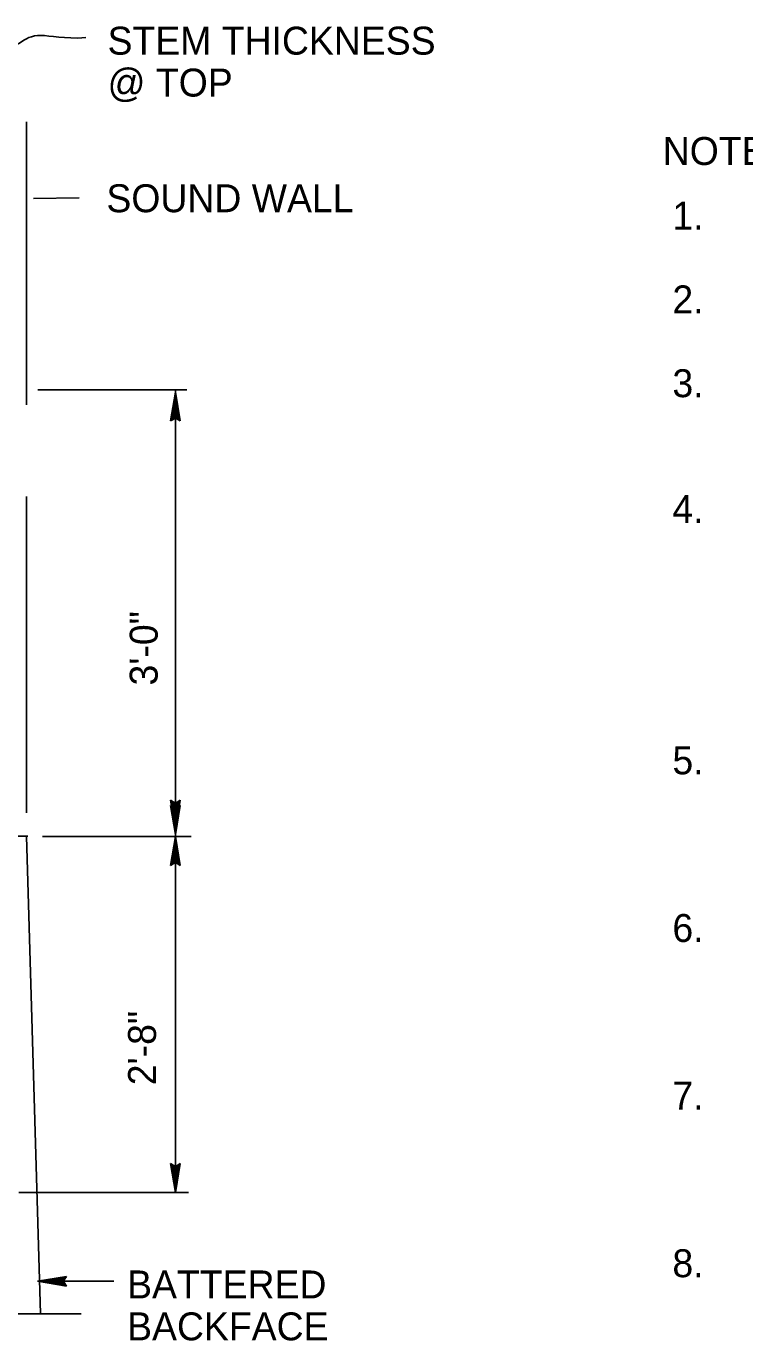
# Model space of a CAD drawing. Extents: x 0 to 2.83, y 0 to 1.83.
# Drawn here: x 1.032 to 1.332, y 0.367 to 0.916 of the extents above; entities that cross this region are included whole.
import ezdxf

# ---------------------------------------------------------------- set-up
doc = ezdxf.new("R2010")
doc.units = 0
for name, color, linetype in [('212 Leaders and Dim Lines', 7, 'Continuous'), ('214 Text and Titles', 7, 'Continuous'), ('215 Design Notes', 7, 'Continuous'), ('240 Concrete', 7, 'Continuous')]:
    doc.layers.add(name, color=color, linetype=linetype)

msp = doc.modelspace()

# ---------------------------------------------------------------- linework, layer by layer
at = {"layer": '212 Leaders and Dim Lines'}
for p, q in [((1.0317, 0.75744), (1.0317, 0.8757)), ((1.03462, 0.84363), (1.0536, 0.84393)), ((1.03646, 0.76374), (1.09863, 0.76374)), ((1.09388, 0.57721), (1.09388, 0.76374)), ((1.09186, 0.75079), (1.09388, 0.76284)), ((1.09237, 0.7511), (1.09388, 0.76284)), ((1.09388, 0.76284), (1.09287, 0.75141)), ((1.09388, 0.76284), (1.09337, 0.75172)), ((1.09388, 0.75203), (1.09388, 0.76284)), ((1.09388, 0.76284), (1.09589, 0.75079)), ((1.09488, 0.75141), (1.09388, 0.76284)), ((1.09438, 0.75172), (1.09388, 0.76284)), ((1.09388, 0.76284), (1.09539, 0.7511)), ((1.09287, 0.75141), (1.09388, 0.75203)), ((1.09388, 0.75203), (1.09488, 0.75141)), ((1.09287, 0.75141), (1.09186, 0.75079)), ((1.09488, 0.75141), (1.09589, 0.75079)), ((1.0317, 0.58706), (1.0317, 0.71926)), ((1.09287, 0.59174), (1.09186, 0.59236)), ((1.09388, 0.58031), (1.09186, 0.59236)), ((1.09287, 0.5895), (1.09186, 0.59012)), ((1.09388, 0.57807), (1.09186, 0.59012)), ((1.09388, 0.58031), (1.09237, 0.59205)), ((1.09388, 0.57807), (1.09237, 0.58981)), ((1.09287, 0.59174), (1.09388, 0.58031)), ((1.09388, 0.59112), (1.09287, 0.59174)), ((1.09287, 0.5895), (1.09388, 0.57807)), ((1.09388, 0.58888), (1.09287, 0.5895)), ((1.09337, 0.59143), (1.09388, 0.58031)), ((1.09337, 0.58919), (1.09388, 0.57807)), ((1.09589, 0.59236), (1.09388, 0.58031)), ((1.09538, 0.59205), (1.09388, 0.58031)), ((1.09388, 0.58031), (1.09488, 0.59174)), ((1.09488, 0.59174), (1.09388, 0.59112)), ((1.09388, 0.58031), (1.09438, 0.59143)), ((1.09388, 0.59112), (1.09388, 0.58031)), ((1.09589, 0.59012), (1.09388, 0.57807)), ((1.09538, 0.58981), (1.09388, 0.57807)), ((1.09388, 0.57807), (1.09488, 0.5895)), ((1.09488, 0.5895), (1.09388, 0.58888)), ((1.09388, 0.57807), (1.09438, 0.58919)), ((1.09388, 0.58888), (1.09388, 0.57807)), ((1.09488, 0.59174), (1.09589, 0.59236)), ((1.09488, 0.5895), (1.09589, 0.59012)), ((1.03838, 0.57721), (1.10043, 0.57721)), ((1.09186, 0.56515), (1.09388, 0.57721)), ((1.09237, 0.56546), (1.09388, 0.57721)), ((1.09388, 0.57721), (1.09287, 0.56577)), ((1.09388, 0.57721), (1.09337, 0.56608)), ((1.09388, 0.56639), (1.09388, 0.57721)), ((1.09388, 0.57721), (1.09589, 0.56515)), ((1.09488, 0.56577), (1.09388, 0.57721)), ((1.09438, 0.56608), (1.09388, 0.57721)), ((1.09388, 0.57721), (1.09539, 0.56546)), ((1.09388, 0.42861), (1.09388, 0.57721)), ((1.09287, 0.56577), (1.09186, 0.56515)), ((1.09287, 0.56577), (1.09388, 0.56639)), ((1.09388, 0.56639), (1.09488, 0.56577)), ((1.09488, 0.56577), (1.09589, 0.56515)), ((1.09287, 0.44005), (1.09186, 0.44066)), ((1.09388, 0.42861), (1.09186, 0.44066)), ((1.09287, 0.44005), (1.09186, 0.44066)), ((1.09388, 0.42861), (1.09186, 0.44066)), ((1.09388, 0.42861), (1.09237, 0.44035)), ((1.09388, 0.42861), (1.09237, 0.44035)), ((1.09287, 0.44005), (1.09388, 0.42861)), ((1.09388, 0.43943), (1.09287, 0.44005)), ((1.09287, 0.44005), (1.09388, 0.42861)), ((1.09388, 0.43943), (1.09287, 0.44005)), ((1.09337, 0.43974), (1.09388, 0.42861)), ((1.09337, 0.43974), (1.09388, 0.42861)), ((1.09589, 0.44066), (1.09388, 0.42861)), ((1.09589, 0.44066), (1.09388, 0.42861)), ((1.09538, 0.44035), (1.09388, 0.42861)), ((1.09538, 0.44035), (1.09388, 0.42861)), ((1.09388, 0.42861), (1.09488, 0.44005)), ((1.09488, 0.44005), (1.09388, 0.43943)), ((1.09388, 0.42861), (1.09488, 0.44005)), ((1.09488, 0.44005), (1.09388, 0.43943)), ((1.09388, 0.42861), (1.09438, 0.43974)), ((1.09388, 0.42861), (1.09438, 0.43974)), ((1.09388, 0.43943), (1.09388, 0.42861)), ((1.09388, 0.43943), (1.09388, 0.42861)), ((1.09488, 0.44005), (1.09589, 0.44066)), ((1.09488, 0.44005), (1.09589, 0.44066)), ((1.02848, 0.42861), (1.09931, 0.42861)), ((1.03627, 0.39153), (1.04833, 0.39354)), ((1.03627, 0.39153), (1.04802, 0.39304)), ((1.04771, 0.39254), (1.03627, 0.39153)), ((1.0474, 0.39203), (1.03627, 0.39153)), ((1.03627, 0.39153), (1.06819, 0.39153)), ((1.04709, 0.39153), (1.03627, 0.39153)), ((1.04833, 0.38952), (1.03627, 0.39153)), ((1.03627, 0.39153), (1.04771, 0.39052)), ((1.04802, 0.39002), (1.03627, 0.39153)), ((1.03627, 0.39153), (1.0474, 0.39103)), ((1.04709, 0.39153), (1.04771, 0.39254)), ((1.04771, 0.39052), (1.04709, 0.39153)), ((1.04771, 0.39254), (1.04833, 0.39354)), ((1.04771, 0.39052), (1.04833, 0.38952))]:
    msp.add_line(p, q, dxfattribs=at)
msp.add_open_spline([(1.05641, 0.91084), (1.04734, 0.91021), (1.03596, 0.91324), (1.02921, 0.90896), (1.01778, 0.90171), (1.0142, 0.88207), (1.00669, 0.86863), (1.00169, 0.85966), (1, 0.85863), (1.00162, 0.86554), (1.00271, 0.87014), (1.00592, 0.87325), (1.01126, 0.87487)], degree=3, dxfattribs=at)
at = {"layer": '240 Concrete'}
for p, q in [((0.91793, 0.57739), (1.03217, 0.57739)), ((1.03749, 0.37787), (1.0317, 0.57739)), ((0.98672, 0.37787), (1.05454, 0.37787))]:
    msp.add_line(p, q, dxfattribs=at)

# ---------------------------------------------------------------- texts
at = {"layer": '212 Leaders and Dim Lines'}
for s, p in [('3\'-0"', (1.08644, 0.64031)), ('2\'-8"', (1.08574, 0.47337))]:
    msp.add_text(s, height=0.011667, rotation=90, dxfattribs=at).set_placement(p)
at = {"layer": '214 Text and Titles'}
for s, height, p in [('STEM THICKNESS', 0.0116667, (1.06552, 0.90375)), ('@ TOP', 0.011667, (1.06552, 0.88625)), ('SOUND WALL', 0.011667, (1.06504, 0.83794)), ('BATTERED', 0.011667, (1.07368, 0.38434)), ('BACKFACE', 0.011667, (1.07368, 0.36684))]:
    msp.add_text(s, height=height, dxfattribs=at).set_placement(p)
at = {"layer": '215 Design Notes'}
for s, p in [('NOTES:', (1.29731, 0.85767)), (' 1.', (1.29701, 0.8307)), (' 2.', (1.29701, 0.7957)), (' 3.', (1.29701, 0.7607)), (' 4.', (1.29701, 0.7082)), (' 5.', (1.29701, 0.6032)), (' 6.', (1.29701, 0.5332)), (' 7.', (1.29701, 0.4632)), (' 8.', (1.29701, 0.3932))]:
    msp.add_text(s, height=0.011667, dxfattribs=at).set_placement(p)

doc.saveas('drawing.dxf')
